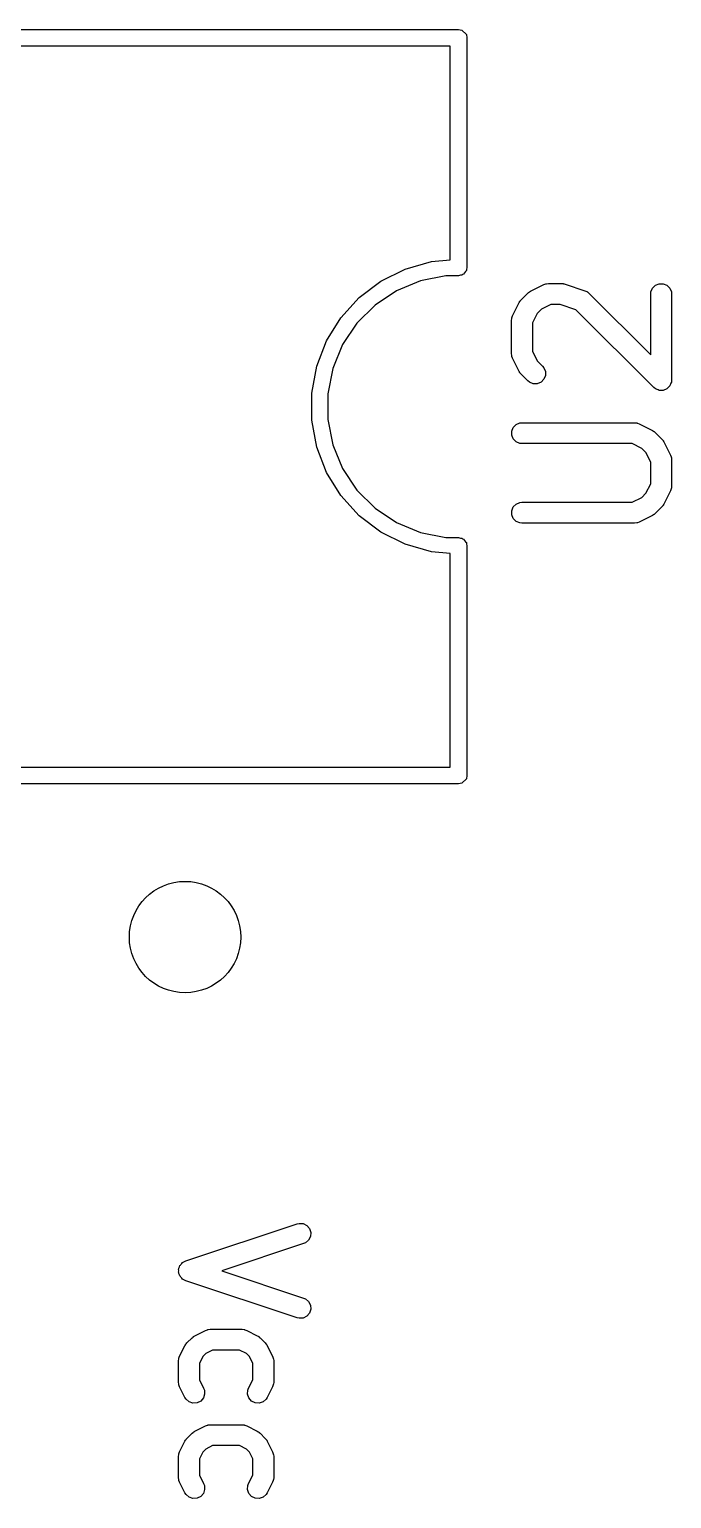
# Model space of a CAD drawing. Extents: x 90.4 to 161.7, y -143.1 to -81.8.
# Drawn here: x 112.53 to 117.14, y -108.21 to -97.66 of the extents above; entities that cross this region are included whole.
import ezdxf

# ---------------------------------------------------------------- set-up
doc = ezdxf.new("R2010")
doc.units = 0
doc.layers.add('BLACK', color=7, linetype='CONTINUOUS')

msp = doc.modelspace()

# ---------------------------------------------------------------- linework, layer by layer
at = {"layer": 'BLACK', "linetype": 'CONTINUOUS'}
for p, q in [((96.444167, -97.660318), (115.614167, -97.660318)), ((115.614167, -97.660318), (115.637128, -97.664885)), ((115.637128, -97.664885), (115.6696, -97.697357)), ((115.6696, -97.697357), (115.674167, -97.720318)), ((115.674167, -97.720318), (115.674167, -99.370318)), ((115.554167, -97.780318), (96.504167, -97.780318)), ((115.554167, -99.315843), (115.554167, -97.780318)), ((115.056153, -99.469066), (115.231252, -99.381872)), ((115.231252, -99.381872), (115.419392, -99.328336)), ((115.419392, -99.328336), (115.554167, -99.315843)), ((115.663818, -99.39906), (115.649436, -99.418858)), ((115.6696, -99.393279), (115.663818, -99.39906)), ((115.670196, -99.390281), (115.6696, -99.393279)), ((115.671231, -99.388857), (115.670196, -99.390281)), ((115.674167, -99.370318), (115.67123, -99.385079)), ((115.67123, -99.385079), (115.671231, -99.388857)), ((114.900057, -99.58695), (115.056153, -99.469066)), ((115.339983, -99.466414), (115.168916, -99.537277)), ((115.521587, -99.430285), (115.339983, -99.466414)), ((115.614169, -99.430282), (115.521587, -99.430285)), ((115.628223, -99.425751), (115.614169, -99.430318)), ((115.614169, -99.430318), (115.614169, -99.430282)), ((115.637128, -99.425751), (115.628223, -99.425751)), ((115.641414, -99.421464), (115.637128, -99.425751)), ((115.649436, -99.418858), (115.641414, -99.421464)), ((116.130683, -99.541331), (116.225921, -99.493712)), ((116.225921, -99.493712), (116.239652, -99.488457)), ((116.239652, -99.488457), (116.242341, -99.488265)), ((116.242341, -99.488265), (116.24483, -99.487235)), ((116.24483, -99.487235), (116.259462, -99.485794)), ((116.259462, -99.485794), (116.3547, -99.485794)), ((116.3547, -99.485794), (116.362105, -99.486523)), ((116.362105, -99.486523), (116.36408, -99.486383)), ((116.36408, -99.486383), (116.366677, -99.486973)), ((116.366677, -99.486973), (116.369332, -99.487235)), ((116.369332, -99.487235), (116.371163, -99.487993)), ((116.371163, -99.487993), (116.378417, -99.489643)), ((116.378417, -99.489643), (116.521274, -99.537262)), ((116.995427, -99.546162), (117.006626, -99.519126)), ((117.006626, -99.519126), (117.027318, -99.498434)), ((117.027318, -99.498434), (117.054354, -99.487235)), ((117.054354, -99.487235), (117.083618, -99.487235)), ((117.083618, -99.487235), (117.110654, -99.498434)), ((117.110654, -99.498434), (117.131346, -99.519126)), ((117.131346, -99.519126), (117.142545, -99.546162)), ((114.768279, -99.731508), (114.900057, -99.58695)), ((115.168916, -99.537277), (115.01496, -99.640152)), ((116.001904, -99.717729), (116.049523, -99.622491)), ((116.049523, -99.622491), (116.053487, -99.616191)), ((116.053487, -99.616191), (116.054245, -99.614364)), ((116.054245, -99.614364), (116.055933, -99.612307)), ((116.055933, -99.612307), (116.057355, -99.610048)), ((116.057355, -99.610048), (116.058853, -99.608748)), ((116.058853, -99.608748), (116.063572, -99.602999)), ((116.063572, -99.602999), (116.111191, -99.55538)), ((116.111191, -99.55538), (116.11694, -99.550661)), ((116.11694, -99.550661), (116.11824, -99.549163)), ((116.11824, -99.549163), (116.120499, -99.547741)), ((116.120499, -99.547741), (116.122556, -99.546053)), ((116.122556, -99.546053), (116.124383, -99.545295)), ((116.124383, -99.545295), (116.130683, -99.541331)), ((116.521274, -99.537262), (116.534699, -99.543256)), ((116.534699, -99.543256), (116.536734, -99.545021)), ((116.536734, -99.545021), (116.539225, -99.546053)), ((116.539225, -99.546053), (116.55059, -99.55538)), ((116.55059, -99.55538), (116.993986, -99.998775)), ((116.993986, -99.560794), (116.995427, -99.546162)), ((116.993986, -99.998775), (116.993986, -99.560794)), ((117.142545, -99.546162), (117.143986, -99.560794)), ((117.143986, -99.560794), (117.143986, -100.179841)), ((114.665306, -99.897819), (114.768279, -99.731508)), ((115.01496, -99.640152), (114.884032, -99.771084)), ((115.996458, -99.734148), (115.996649, -99.731461)), ((115.996649, -99.731461), (116.001904, -99.717729)), ((116.178244, -99.700459), (116.143986, -99.768975)), ((116.208651, -99.670052), (116.178244, -99.700459)), ((116.277167, -99.635794), (116.208651, -99.670052)), ((116.34253, -99.635794), (116.277167, -99.635794)), ((116.457043, -99.673965), (116.34253, -99.635794)), ((117.015953, -100.232874), (116.457043, -99.673965)), ((114.884032, -99.771084), (114.781163, -99.925043)), ((115.993986, -99.75127), (115.995427, -99.736638)), ((115.993986, -99.989365), (115.993986, -99.75127)), ((115.995427, -99.736638), (115.996458, -99.734148)), ((116.143986, -99.768975), (116.143986, -99.97166)), ((114.594646, -100.080218), (114.665306, -99.897819)), ((114.781163, -99.925043), (114.710305, -100.096113)), ((115.995427, -100.003997), (115.993986, -99.989365)), ((115.996458, -100.006486), (115.995427, -100.003997)), ((115.996649, -100.009174), (115.996458, -100.006486)), ((116.001904, -100.022906), (115.996649, -100.009174)), ((116.049523, -100.118144), (116.001904, -100.022906)), ((116.143986, -99.97166), (116.178244, -100.040176)), ((116.178244, -100.040176), (116.217257, -100.079189)), ((114.558704, -100.272496), (114.594646, -100.080218)), ((114.710305, -100.096113), (114.674182, -100.277718)), ((116.053487, -100.124443), (116.049523, -100.118144)), ((116.054245, -100.126271), (116.053487, -100.124443)), ((116.055933, -100.128327), (116.054245, -100.126271)), ((116.057355, -100.130587), (116.055933, -100.128327)), ((116.058853, -100.131886), (116.057355, -100.130587)), ((116.063572, -100.137636), (116.058853, -100.131886)), ((116.111191, -100.185255), (116.063572, -100.137636)), ((116.217257, -100.079189), (116.226584, -100.090554)), ((116.226584, -100.090554), (116.237783, -100.11759)), ((116.237783, -100.146853), (116.226584, -100.173889)), ((116.237783, -100.11759), (116.237783, -100.146853)), ((116.122556, -100.194582), (116.111191, -100.185255)), ((116.149592, -100.205781), (116.122556, -100.194582)), ((116.178855, -100.205781), (116.149592, -100.205781)), ((116.205891, -100.194582), (116.178855, -100.205781)), ((116.226584, -100.173889), (116.205891, -100.194582)), ((117.027318, -100.242202), (117.015953, -100.232874)), ((117.046435, -100.25012), (117.027318, -100.242202)), ((117.054354, -100.2534), (117.046435, -100.25012)), ((117.054355, -100.2534), (117.054354, -100.2534)), ((117.083618, -100.2534), (117.054355, -100.2534)), ((117.110654, -100.242201), (117.083618, -100.2534)), ((117.131347, -100.221509), (117.110654, -100.242201)), ((117.139265, -100.202391), (117.131347, -100.221509)), ((117.142545, -100.194473), (117.139265, -100.202391)), ((117.143986, -100.179841), (117.142545, -100.194473)), ((114.558704, -100.468104), (114.558704, -100.272496)), ((114.674182, -100.277718), (114.674182, -100.462882)), ((114.594646, -100.660382), (114.558704, -100.468104)), ((114.674182, -100.462882), (114.710305, -100.644487)), ((115.995427, -100.546162), (116.006626, -100.519126)), ((115.995427, -100.575426), (115.995427, -100.546162)), ((116.006626, -100.602462), (115.995427, -100.575426)), ((116.006626, -100.519126), (116.027318, -100.498434)), ((116.027318, -100.498434), (116.054354, -100.487235)), ((116.054354, -100.487235), (116.068986, -100.485794)), ((116.068986, -100.485794), (116.878509, -100.485794)), ((116.878509, -100.485794), (116.893141, -100.487235)), ((116.893141, -100.487235), (116.89563, -100.488266)), ((116.89563, -100.488266), (116.898318, -100.488457)), ((116.898318, -100.488457), (116.91205, -100.493712)), ((116.91205, -100.493712), (117.007288, -100.541331)), ((117.007288, -100.541331), (117.013584, -100.545294)), ((117.013584, -100.545294), (117.015414, -100.546052)), ((117.015414, -100.546052), (117.017472, -100.547741)), ((117.017472, -100.547741), (117.019731, -100.549163)), ((117.019731, -100.549163), (117.02103, -100.550661)), ((117.02103, -100.550661), (117.026779, -100.555379)), ((117.026779, -100.555379), (117.074399, -100.602998)), ((114.665306, -100.842781), (114.594646, -100.660382)), ((114.710305, -100.644487), (114.781163, -100.815557)), ((116.027318, -100.623154), (116.006626, -100.602462)), ((116.054354, -100.634353), (116.027318, -100.623154)), ((116.068986, -100.635794), (116.054354, -100.634353)), ((116.860804, -100.635794), (116.068986, -100.635794)), ((116.92932, -100.670052), (116.860804, -100.635794)), ((116.959728, -100.700459), (116.92932, -100.670052)), ((117.074399, -100.602998), (117.079117, -100.608747)), ((117.079117, -100.608747), (117.080617, -100.610048)), ((117.080617, -100.610048), (117.082039, -100.612307)), ((117.082039, -100.612307), (117.083727, -100.614364)), ((117.083727, -100.614364), (117.084484, -100.616191)), ((117.084484, -100.616191), (117.088449, -100.622491)), ((117.088449, -100.622491), (117.136068, -100.717729)), ((116.993986, -100.768975), (116.959728, -100.700459)), ((116.993986, -100.924041), (116.993986, -100.768975)), ((117.136068, -100.717729), (117.141323, -100.73146)), ((117.141323, -100.73146), (117.141514, -100.734149)), ((117.141514, -100.734149), (117.142545, -100.736638)), ((117.142545, -100.736638), (117.143986, -100.75127)), ((117.143986, -100.75127), (117.143986, -100.941746)), ((114.768279, -101.009092), (114.665306, -100.842781)), ((114.781163, -100.815557), (114.884032, -100.969516)), ((114.884032, -100.969516), (115.01496, -101.100448)), ((116.92932, -101.022963), (116.959728, -100.992556)), ((116.959728, -100.992556), (116.993986, -100.924041)), ((117.136068, -100.975287), (117.088449, -101.070525)), ((117.141323, -100.961556), (117.136068, -100.975287)), ((117.141514, -100.958866), (117.141323, -100.961556)), ((117.142545, -100.956378), (117.141514, -100.958866)), ((117.143986, -100.941746), (117.142545, -100.956378)), ((114.900057, -101.15365), (114.768279, -101.009092)), ((115.01496, -101.100448), (115.168916, -101.203323)), ((115.995427, -101.11759), (116.006626, -101.090554)), ((116.006626, -101.090554), (116.027318, -101.069862)), ((116.027318, -101.069862), (116.054354, -101.058663)), ((116.054354, -101.058663), (116.068986, -101.057222)), ((116.068986, -101.057222), (116.860804, -101.057222)), ((116.860804, -101.057222), (116.92932, -101.022963)), ((117.074399, -101.090018), (117.026779, -101.137637)), ((117.079117, -101.084268), (117.074399, -101.090018)), ((117.080617, -101.082968), (117.079117, -101.084268)), ((117.082039, -101.080708), (117.080617, -101.082968)), ((117.083727, -101.078652), (117.082039, -101.080708)), ((117.084484, -101.076824), (117.083727, -101.078652)), ((117.088449, -101.070525), (117.084484, -101.076824)), ((115.056153, -101.271534), (114.900057, -101.15365)), ((115.168916, -101.203323), (115.339983, -101.274186)), ((115.995427, -101.146854), (115.995427, -101.11759)), ((116.006626, -101.17389), (115.995427, -101.146854)), ((116.027318, -101.194582), (116.006626, -101.17389)), ((116.054354, -101.205781), (116.027318, -101.194582)), ((116.068986, -101.207222), (116.054354, -101.205781)), ((116.878509, -101.207222), (116.068986, -101.207222)), ((116.893141, -101.205781), (116.878509, -101.207222)), ((116.89563, -101.204749), (116.893141, -101.205781)), ((116.898318, -101.204559), (116.89563, -101.204749)), ((116.91205, -101.199304), (116.898318, -101.204559)), ((117.007288, -101.151685), (116.91205, -101.199304)), ((117.013584, -101.147721), (117.007288, -101.151685)), ((117.015414, -101.146964), (117.013584, -101.147721)), ((117.017472, -101.145274), (117.015414, -101.146964)), ((117.019731, -101.143853), (117.017472, -101.145274)), ((117.02103, -101.142354), (117.019731, -101.143853)), ((117.026779, -101.137637), (117.02103, -101.142354)), ((115.231252, -101.358728), (115.056153, -101.271534)), ((115.339983, -101.274186), (115.521587, -101.310315)), ((115.521587, -101.310315), (115.614169, -101.310318)), ((115.614169, -101.310318), (115.628223, -101.314885)), ((115.628223, -101.314885), (115.637128, -101.314885)), ((115.637128, -101.314885), (115.641414, -101.319171)), ((115.419392, -101.412264), (115.231252, -101.358728)), ((115.554167, -101.424756), (115.419392, -101.412264)), ((115.641414, -101.319171), (115.649436, -101.321778)), ((115.649436, -101.321778), (115.663818, -101.341575)), ((115.663818, -101.341575), (115.6696, -101.347357)), ((115.6696, -101.347357), (115.670196, -101.350354)), ((115.670196, -101.350354), (115.671231, -101.351779)), ((115.671231, -101.351779), (115.67123, -101.355556)), ((115.67123, -101.355556), (115.674167, -101.370318)), ((115.674167, -101.370318), (115.674167, -103.020318)), ((115.554167, -102.960318), (115.554167, -101.424756)), ((96.504167, -102.960318), (115.554167, -102.960318)), ((115.614167, -103.080318), (96.444167, -103.080318)), ((115.637128, -103.075751), (115.614167, -103.080318)), ((115.6696, -103.043279), (115.637128, -103.075751)), ((115.674167, -103.020318), (115.6696, -103.043279)), ((113.653768, -106.506724), (114.453768, -106.240057)), ((114.453768, -106.240057), (114.468105, -106.236797)), ((114.468105, -106.236797), (114.497295, -106.238872)), ((114.497295, -106.238872), (114.523468, -106.251958)), ((114.523468, -106.251958), (114.542642, -106.274065)), ((114.542642, -106.274065), (114.551896, -106.301828)), ((114.501202, -106.382359), (113.914655, -106.577874)), ((114.514627, -106.376365), (114.501202, -106.382359)), ((114.536735, -106.357191), (114.514627, -106.376365)), ((114.549821, -106.331018), (114.536735, -106.357191)), ((114.551896, -106.301828), (114.549821, -106.331018)), ((113.603074, -106.568495), (113.604769, -106.563409)), ((113.60374, -106.577875), (113.603074, -106.568495)), ((113.603074, -106.587255), (113.60374, -106.577875)), ((113.604769, -106.59234), (113.603074, -106.587255)), ((113.604769, -106.563409), (113.605149, -106.558065)), ((113.605149, -106.597685), (113.604769, -106.59234)), ((113.605149, -106.558065), (113.609354, -106.549654)), ((113.609354, -106.549654), (113.612328, -106.540733)), ((113.612328, -106.540733), (113.615838, -106.536685)), ((113.615838, -106.536685), (113.618235, -106.531892)), ((113.618235, -106.531892), (113.62534, -106.525728)), ((113.62534, -106.525728), (113.631502, -106.518625)), ((113.631502, -106.518625), (113.636293, -106.516229)), ((113.636293, -106.516229), (113.640342, -106.512718)), ((113.640342, -106.512718), (113.653768, -106.506724)), ((113.914655, -106.577874), (114.501202, -106.77339)), ((113.609353, -106.606094), (113.605149, -106.597685)), ((113.612328, -106.615018), (113.609353, -106.606094)), ((113.615839, -106.619066), (113.612328, -106.615018)), ((113.618235, -106.623858), (113.615839, -106.619066)), ((113.625338, -106.630019), (113.618235, -106.623858)), ((113.631502, -106.637125), (113.625338, -106.630019)), ((113.636295, -106.639521), (113.631502, -106.637125)), ((113.640343, -106.643032), (113.636295, -106.639521)), ((113.653768, -106.649026), (113.640343, -106.643032)), ((114.453768, -106.915692), (113.653768, -106.649026)), ((114.501202, -106.77339), (114.514628, -106.779384)), ((114.514628, -106.779384), (114.536735, -106.798558)), ((114.536735, -106.798558), (114.549822, -106.824731)), ((114.523469, -106.903791), (114.497295, -106.916878)), ((114.542642, -106.881684), (114.523469, -106.903791)), ((114.551896, -106.853921), (114.542642, -106.881684)), ((114.549822, -106.824731), (114.551896, -106.853921)), ((113.720134, -107.044126), (113.796324, -107.006031)), ((113.796324, -107.006031), (113.810056, -107.000776)), ((113.810056, -107.000776), (113.812742, -107.000585)), ((113.812742, -107.000585), (113.815234, -106.999553)), ((113.815234, -106.999553), (113.829866, -106.998112)), ((113.829866, -106.998112), (114.058438, -106.998112)), ((114.058438, -106.998112), (114.07307, -106.999553)), ((114.07307, -106.999553), (114.075558, -107.000583)), ((114.075558, -107.000583), (114.078248, -107.000775)), ((114.078248, -107.000775), (114.09198, -107.00603)), ((114.09198, -107.00603), (114.168169, -107.044126)), ((114.468105, -106.918952), (114.453768, -106.915692)), ((114.497295, -106.916878), (114.468105, -106.918952)), ((113.610403, -107.191951), (113.648499, -107.115762)), ((113.648499, -107.115762), (113.652462, -107.109465)), ((113.652462, -107.109465), (113.653221, -107.107635)), ((113.653221, -107.107635), (113.654912, -107.105573)), ((113.654912, -107.105573), (113.656332, -107.103319)), ((113.656332, -107.103319), (113.657827, -107.102022)), ((113.657827, -107.102022), (113.662548, -107.09627)), ((113.662548, -107.09627), (113.700643, -107.058175)), ((113.700643, -107.058175), (113.706395, -107.053454)), ((113.706395, -107.053454), (113.707692, -107.051959)), ((113.707692, -107.051959), (113.709947, -107.050539)), ((113.709947, -107.050539), (113.712008, -107.048848)), ((113.712008, -107.048848), (113.713836, -107.04809)), ((113.713836, -107.04809), (113.720134, -107.044126)), ((114.168169, -107.044126), (114.174465, -107.048089)), ((114.174465, -107.048089), (114.176296, -107.048848)), ((114.176296, -107.048848), (114.178357, -107.050539)), ((114.178357, -107.050539), (114.180612, -107.051959)), ((114.180612, -107.051959), (114.181908, -107.053454)), ((114.181908, -107.053454), (114.187661, -107.058175)), ((114.187661, -107.058175), (114.225756, -107.09627)), ((114.225756, -107.09627), (114.230476, -107.102022)), ((114.230476, -107.102022), (114.231972, -107.103319)), ((114.231972, -107.103319), (114.233391, -107.105574)), ((114.233391, -107.105574), (114.235083, -107.107635)), ((114.235083, -107.107635), (114.23584, -107.109463)), ((114.23584, -107.109463), (114.239805, -107.115761)), ((114.239805, -107.115761), (114.2779, -107.191951)), ((113.602485, -107.225493), (113.603926, -107.210861)), ((113.602485, -107.377874), (113.602485, -107.225493)), ((113.603926, -107.210861), (113.604956, -107.208372)), ((113.604956, -107.208372), (113.605148, -107.205683)), ((113.605148, -107.205683), (113.610403, -107.191951)), ((113.777219, -107.193731), (113.752485, -107.243199)), ((113.798102, -107.172847), (113.777219, -107.193731)), ((113.847572, -107.148112), (113.798102, -107.172847)), ((114.040732, -107.148112), (113.847572, -107.148112)), ((114.0902, -107.172846), (114.040732, -107.148112)), ((114.111083, -107.193729), (114.0902, -107.172846)), ((114.135819, -107.243198), (114.111083, -107.193729)), ((114.2779, -107.191951), (114.283155, -107.205683)), ((114.283155, -107.205683), (114.283345, -107.208369)), ((114.283345, -107.208369), (114.284378, -107.210861)), ((114.284378, -107.210861), (114.285819, -107.225493)), ((114.285819, -107.225493), (114.285819, -107.377874)), ((113.752485, -107.243199), (113.752485, -107.360168)), ((114.135819, -107.360168), (114.135819, -107.243198)), ((113.603926, -107.392506), (113.602485, -107.377874)), ((113.604956, -107.394994), (113.603926, -107.392506)), ((113.605148, -107.397684), (113.604956, -107.394994)), ((113.610403, -107.411415), (113.605148, -107.397684)), ((113.648499, -107.487606), (113.610403, -107.411415)), ((113.752485, -107.360168), (113.782663, -107.420523)), ((113.782663, -107.420523), (113.787918, -107.434255)), ((113.787918, -107.434255), (113.789992, -107.463445)), ((114.098312, -107.463445), (114.100386, -107.434255)), ((114.100386, -107.434255), (114.105641, -107.420524)), ((114.105641, -107.420524), (114.135819, -107.360168)), ((114.277901, -107.411416), (114.239805, -107.487606)), ((114.283156, -107.397684), (114.277901, -107.411416)), ((114.283347, -107.394994), (114.283156, -107.397684)), ((114.284378, -107.392506), (114.283347, -107.394994)), ((114.285819, -107.377874), (114.284378, -107.392506)), ((113.656332, -107.500049), (113.648499, -107.487606)), ((113.678439, -107.519222), (113.656332, -107.500049)), ((113.7062, -107.528476), (113.678439, -107.519222)), ((113.735391, -107.526401), (113.7062, -107.528476)), ((113.761565, -107.513314), (113.735391, -107.526401)), ((113.780738, -107.491206), (113.761565, -107.513314)), ((113.789992, -107.463445), (113.780738, -107.491206)), ((114.107566, -107.491207), (114.098312, -107.463445)), ((114.126739, -107.513314), (114.107566, -107.491207)), ((114.152913, -107.526402), (114.126739, -107.513314)), ((114.182103, -107.528476), (114.152913, -107.526402)), ((114.209865, -107.519222), (114.182103, -107.528476)), ((114.231972, -107.500049), (114.209865, -107.519222)), ((114.239805, -107.487606), (114.231972, -107.500049)), ((113.662548, -107.781984), (113.700643, -107.743889)), ((113.700643, -107.743889), (113.706395, -107.739168)), ((113.706395, -107.739168), (113.707692, -107.737673)), ((113.707692, -107.737673), (113.709947, -107.736253)), ((113.709947, -107.736253), (113.712008, -107.734562)), ((113.712008, -107.734562), (113.713836, -107.733804)), ((113.713836, -107.733804), (113.720134, -107.72984)), ((113.720134, -107.72984), (113.796324, -107.691745)), ((113.796324, -107.691745), (113.810056, -107.68649)), ((113.810056, -107.68649), (113.812742, -107.686299)), ((113.812742, -107.686299), (113.815234, -107.685267)), ((113.815234, -107.685267), (113.829866, -107.683826)), ((113.829866, -107.683826), (114.058438, -107.683826)), ((114.058438, -107.683826), (114.07307, -107.685267)), ((114.07307, -107.685267), (114.075558, -107.686297)), ((114.075558, -107.686297), (114.078248, -107.686489)), ((114.078248, -107.686489), (114.09198, -107.691744)), ((114.09198, -107.691744), (114.168169, -107.72984)), ((114.168169, -107.72984), (114.174465, -107.733803)), ((114.174465, -107.733803), (114.176296, -107.734562)), ((114.176296, -107.734562), (114.178357, -107.736253)), ((114.178357, -107.736253), (114.180612, -107.737673)), ((114.180612, -107.737673), (114.181908, -107.739168)), ((114.181908, -107.739168), (114.187661, -107.743889)), ((114.187661, -107.743889), (114.225756, -107.781984)), ((113.610403, -107.877665), (113.648499, -107.801476)), ((113.648499, -107.801476), (113.652462, -107.795179)), ((113.652462, -107.795179), (113.653221, -107.793349)), ((113.653221, -107.793349), (113.654912, -107.791287)), ((113.654912, -107.791287), (113.656332, -107.789033)), ((113.656332, -107.789033), (113.657827, -107.787736)), ((113.657827, -107.787736), (113.662548, -107.781984)), ((113.798102, -107.858561), (113.777219, -107.879445)), ((113.847572, -107.833826), (113.798102, -107.858561)), ((114.040732, -107.833826), (113.847572, -107.833826)), ((114.0902, -107.85856), (114.040732, -107.833826)), ((114.111083, -107.879443), (114.0902, -107.85856)), ((114.225756, -107.781984), (114.230476, -107.787736)), ((114.230476, -107.787736), (114.231972, -107.789033)), ((114.231972, -107.789033), (114.233391, -107.791288)), ((114.233391, -107.791288), (114.235083, -107.793349)), ((114.235083, -107.793349), (114.23584, -107.795177)), ((114.23584, -107.795177), (114.239805, -107.801475)), ((114.239805, -107.801475), (114.2779, -107.877665)), ((113.602485, -107.911207), (113.603926, -107.896575)), ((113.602485, -108.063588), (113.602485, -107.911207)), ((113.603926, -107.896575), (113.604956, -107.894086)), ((113.604956, -107.894086), (113.605148, -107.891397)), ((113.605148, -107.891397), (113.610403, -107.877665)), ((113.777219, -107.879445), (113.752485, -107.928913)), ((113.752485, -107.928913), (113.752485, -108.045882)), ((114.135819, -107.928912), (114.111083, -107.879443)), ((114.135819, -108.045882), (114.135819, -107.928912)), ((114.2779, -107.877665), (114.283155, -107.891397)), ((114.283155, -107.891397), (114.283345, -107.894083)), ((114.283345, -107.894083), (114.284378, -107.896575)), ((114.284378, -107.896575), (114.285819, -107.911207)), ((114.285819, -107.911207), (114.285819, -108.063588)), ((113.603926, -108.07822), (113.602485, -108.063588)), ((113.752485, -108.045882), (113.782663, -108.106237)), ((114.105641, -108.106238), (114.135819, -108.045882)), ((114.285819, -108.063588), (114.284378, -108.07822)), ((113.604956, -108.080708), (113.603926, -108.07822)), ((113.605148, -108.083398), (113.604956, -108.080708)), ((113.610403, -108.097129), (113.605148, -108.083398)), ((113.648499, -108.17332), (113.610403, -108.097129)), ((113.656332, -108.185763), (113.648499, -108.17332)), ((113.780738, -108.17692), (113.761565, -108.199028)), ((113.789992, -108.149159), (113.780738, -108.17692)), ((113.782663, -108.106237), (113.787918, -108.119969)), ((113.787918, -108.119969), (113.789992, -108.149159)), ((114.098312, -108.149159), (114.100386, -108.119969)), ((114.107566, -108.176921), (114.098312, -108.149159)), ((114.100386, -108.119969), (114.105641, -108.106238)), ((114.126739, -108.199028), (114.107566, -108.176921)), ((114.239805, -108.17332), (114.231972, -108.185763)), ((114.277901, -108.09713), (114.239805, -108.17332)), ((114.283156, -108.083398), (114.277901, -108.09713)), ((114.283347, -108.080708), (114.283156, -108.083398)), ((114.284378, -108.07822), (114.283347, -108.080708)), ((113.678439, -108.204936), (113.656332, -108.185763)), ((113.7062, -108.21419), (113.678439, -108.204936)), ((113.735391, -108.212115), (113.7062, -108.21419)), ((113.761565, -108.199028), (113.735391, -108.212115)), ((114.152913, -108.212116), (114.126739, -108.199028)), ((114.182103, -108.21419), (114.152913, -108.212116)), ((114.209865, -108.204936), (114.182103, -108.21419)), ((114.231972, -108.185763), (114.209865, -108.204936))]:
    msp.add_line(p, q, dxfattribs=at)
at = {"layer": 'BLACK'}
msp.add_circle((113.649167, -104.180318), 0.4, dxfattribs=at)
msp.add_circle((113.649167, -104.180318), 0.4, dxfattribs=at)

doc.saveas('drawing.dxf')
